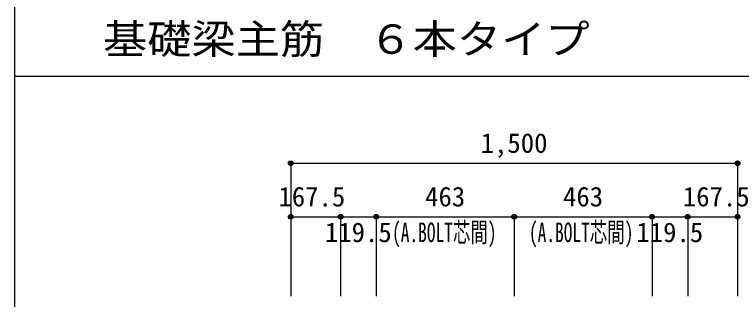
# Model space of a CAD drawing. Units: millimetres at full size, sheet at 1:30. Extents: x -5973 to 5954, y -4195 to 4201.
# Drawn here: x -5973 to -3533, y -973 to -15 of the extents above; entities that cross this region are included whole.
import ezdxf
from ezdxf.enums import TextEntityAlignment as Align

# ---------------------------------------------------------------- set-up
doc = ezdxf.new("R2010")
doc.units = ezdxf.units.MM
doc.header["$LTSCALE"] = 30
doc.header["$PDMODE"] = 32
doc.header["$PDSIZE"] = 15
for name, color, linetype in [('0-7_文字', 4, 'Continuous'), ('0-D_寸法', 4, 'Continuous'), ('6-7_文字', 7, 'Continuous'), ('F-0_枠', 6, 'Continuous')]:
    doc.layers.add(name, color=color, linetype=linetype)
doc.styles.add('ＭＳ ゴシック', font='')
doc.styles.get('ＭＳ ゴシック').set_extended_font_data('MS Gothic')

msp = doc.modelspace()

# ---------------------------------------------------------------- linework, layer by layer
at = {"layer": '0-D_寸法'}
for p, q in [((-5045.8, -515.12), (-5045.8, -695.12)), ((-5045.8, -515.12), (-5045.8, -695.12)), ((-5045.8, -515.12), (-3545.8, -515.12)), ((-5045.8, -515.12), (-3545.8, -515.12)), ((-3545.8, -515.12), (-3545.8, -695.12)), ((-5045.8, -695.12), (-5045.8, -962.16)), ((-5045.8, -695.12), (-4878.3, -695.12)), ((-5045.8, -695.12), (-5045.8, -962.16)), ((-4878.3, -695.12), (-4878.3, -962.16)), ((-4878.3, -695.12), (-4758.8, -695.12)), ((-4758.8, -695.12), (-4758.8, -962.16)), ((-4758.8, -695.12), (-4295.8, -695.12)), ((-4295.8, -695.12), (-4295.8, -962.16)), ((-4295.8, -695.12), (-3832.8, -695.12)), ((-3832.8, -695.12), (-3832.8, -962.16)), ((-3832.8, -695.12), (-3713.3, -695.12)), ((-3713.3, -695.12), (-3713.3, -962.16)), ((-3713.3, -695.12), (-3545.8, -695.12)), ((-3545.8, -695.12), (-3545.8, -962.16))]:
    msp.add_line(p, q, dxfattribs=at)
for centre, radius in [((-5045.8, -515.12), 8), ((-5045.8, -515.12), 7.2), ((-5045.8, -515.12), 6.4), ((-5045.8, -515.12), 5.6), ((-5045.8, -515.12), 4.8), ((-5045.8, -515.12), 4), ((-5045.8, -515.12), 3.2), ((-3545.8, -515.12), 8), ((-3545.8, -515.12), 7.2), ((-3545.8, -515.12), 6.4), ((-3545.8, -515.12), 5.6), ((-3545.8, -515.12), 4.8), ((-3545.8, -515.12), 4), ((-3545.8, -515.12), 3.2), ((-5045.8, -515.12), 2.4), ((-5045.8, -515.12), 1.6), ((-5045.8, -515.12), 0.8), ((-3545.8, -515.12), 2.4), ((-3545.8, -515.12), 1.6), ((-3545.8, -515.12), 0.8), ((-5045.8, -695.12), 8), ((-5045.8, -695.12), 7.2), ((-5045.8, -695.12), 6.4), ((-5045.8, -695.12), 5.6), ((-5045.8, -695.12), 4.8), ((-5045.8, -695.12), 4), ((-5045.8, -695.12), 3.2), ((-5045.8, -695.12), 2.4), ((-5045.8, -695.12), 1.6), ((-5045.8, -695.12), 0.8), ((-4878.3, -695.12), 8), ((-4878.3, -695.12), 7.2), ((-4878.3, -695.12), 6.4), ((-4878.3, -695.12), 5.6), ((-4878.3, -695.12), 4.8), ((-4878.3, -695.12), 4), ((-4878.3, -695.12), 3.2), ((-4878.3, -695.12), 2.4), ((-4878.3, -695.12), 1.6), ((-4878.3, -695.12), 0.8), ((-4758.8, -695.12), 8), ((-4758.8, -695.12), 7.2), ((-4758.8, -695.12), 6.4), ((-4758.8, -695.12), 5.6), ((-4758.8, -695.12), 4.8), ((-4758.8, -695.12), 4), ((-4758.8, -695.12), 3.2), ((-4758.8, -695.12), 2.4), ((-4758.8, -695.12), 1.6), ((-4758.8, -695.12), 0.8), ((-4295.8, -695.12), 8), ((-4295.8, -695.12), 7.2), ((-4295.8, -695.12), 6.4), ((-4295.8, -695.12), 5.6), ((-4295.8, -695.12), 4.8), ((-4295.8, -695.12), 4), ((-4295.8, -695.12), 3.2), ((-4295.8, -695.12), 2.4), ((-4295.8, -695.12), 1.6), ((-4295.8, -695.12), 0.8), ((-3832.8, -695.12), 8), ((-3832.8, -695.12), 7.2), ((-3832.8, -695.12), 6.4), ((-3832.8, -695.12), 5.6), ((-3832.8, -695.12), 4.8), ((-3832.8, -695.12), 4), ((-3832.8, -695.12), 3.2), ((-3832.8, -695.12), 2.4), ((-3832.8, -695.12), 1.6), ((-3832.8, -695.12), 0.8), ((-3713.3, -695.12), 8), ((-3713.3, -695.12), 7.2), ((-3713.3, -695.12), 6.4), ((-3713.3, -695.12), 5.6), ((-3713.3, -695.12), 4.8), ((-3713.3, -695.12), 4), ((-3713.3, -695.12), 3.2), ((-3713.3, -695.12), 2.4), ((-3713.3, -695.12), 1.6), ((-3713.3, -695.12), 0.8), ((-3545.8, -695.12), 8), ((-3545.8, -695.12), 7.2), ((-3545.8, -695.12), 6.4), ((-3545.8, -695.12), 5.6), ((-3545.8, -695.12), 4.8), ((-3545.8, -695.12), 4), ((-3545.8, -695.12), 3.2), ((-3545.8, -695.12), 2.4), ((-3545.8, -695.12), 1.6), ((-3545.8, -695.12), 0.8)]:
    msp.add_circle(centre, radius, dxfattribs=at)
at = {"layer": '0-D_寸法', "color": 7}
for p in [(-5045.8, -515.12), (-5045.8, -515.12), (-3545.8, -515.12), (-5045.8, -695.12), (-5045.8, -695.12), (-4878.3, -695.12), (-4878.3, -695.12), (-4758.8, -695.12), (-4758.8, -695.12), (-4295.8, -695.12), (-4295.8, -695.12), (-3832.8, -695.12), (-3832.8, -695.12), (-3713.3, -695.12), (-3713.3, -695.12), (-3545.8, -695.12), (-3545.8, -695.12)]:
    msp.add_point(p, dxfattribs=at)
at = {"layer": 'F-0_枠'}
msp.add_line((-5972.88, 4201.15), (-5972.88, -4195.24), dxfattribs=at)
at = {"layer": 'F-0_枠', "color": 2}
msp.add_line((-5972.88, -222.05), (3723.6, -222.05), dxfattribs=at)

# ---------------------------------------------------------------- texts
at = {"layer": '0-7_文字', "style": 'ＭＳ ゴシック', "width": 0.65}
for p in [(-4705.56, -800.23), (-4246.05, -800.23)]:
    msp.add_text('(A.BOLT芯間)', height=65.98, dxfattribs=at).set_placement(p, align=Align.BOTTOM_LEFT)
at = {"layer": '0-D_寸法', "style": 'ＭＳ ゴシック'}
for s, p in [('1,500', (-4408.3, -500.12)), ('167.5', (-5087.05, -680.12)), ('463', (-4594.8, -680.12)), ('463', (-4131.8, -680.12)), ('167.5', (-3729.55, -680.12)), ('119.5', (-4931.05, -800.12)), ('119.5', (-3885.55, -800.12))]:
    msp.add_text(s, height=65.98, dxfattribs=at).set_placement(p, align=Align.BOTTOM_LEFT)
at = {"layer": '6-7_文字', "color": 2, "style": 'ＭＳ ゴシック', "width": 1.1}
msp.add_text('\u3000\u3000基礎梁主筋\u3000６本タイプ', height=98.97, dxfattribs=at).set_placement((-5972.88, -177.05), align=Align.BOTTOM_LEFT)

doc.saveas('drawing.dxf')
